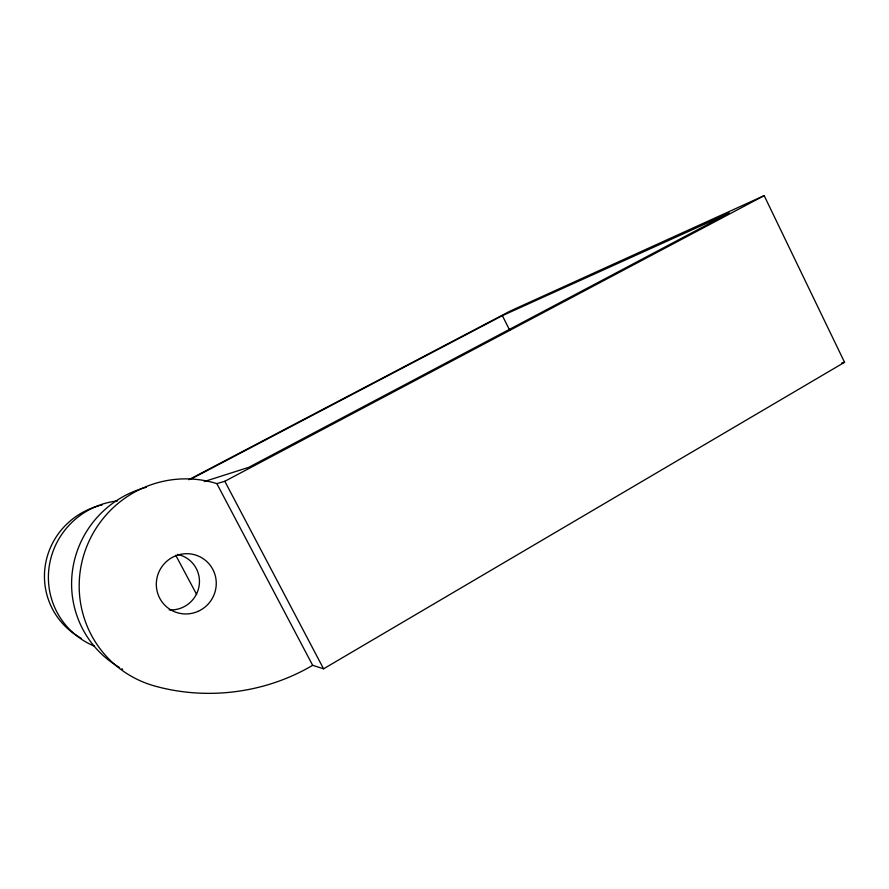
<?xml version="1.0" encoding="UTF-8"?>
<svg xmlns="http://www.w3.org/2000/svg" width="889" height="889" viewBox="0 0 889 889"><rect width="100%" height="100%" fill="white"/><g stroke="black" fill="none" stroke-linecap="round" stroke-linejoin="round"><path stroke-width="1.33" d="M312.65 665.305C265.844 692.998 207.815 700.632 155.408 686.197A106.058 104.357 -53.7 0 1 83.777 555.014A106.058 104.357 -53.7 0 1 216.849 483.627L312.65 665.305L323.574 668.817L844.55 362.29L764.173 195.647L510.375 310.961L188.724 479.727M216.849 483.627L224.806 481.282L764.173 195.647M190.346 479.404L502.374 315.651L729.38 212.96L248.753 467.347L204.237 481.549M841.839 362.89L844.55 362.29M175.755 555.269L196.647 594.497M224.806 481.282L323.574 668.817M502.374 315.651L509.83 330.486M122.604 669.195A98.857 97.312 -48 0 1 121.837 668.784M119.582 667.517A98.857 97.312 -48 0 1 117.359 666.194M116.626 665.739A98.857 97.312 -48 0 1 113.736 663.85M113.025 663.361A98.857 97.312 -48 0 1 72.876 568.027A98.857 97.312 -48 0 1 141.418 488.75M142.24 488.494A98.857 97.312 -48 0 1 144.707 487.772M145.54 487.55A98.857 97.312 -48 0 1 146.374 487.328M177.478 554.403A28.237 27.792 -48.3 0 1 199.147 585.618A28.237 27.792 -48.3 0 1 169.166 609.865M81.243 638.235A72.942 71.542 -29.7 0 1 80.688 637.935M79.588 637.302A72.942 71.542 -29.7 0 1 79.043 636.991M78.499 636.657A72.942 71.542 -29.7 0 1 76.354 635.313M75.821 634.957A72.942 71.542 -29.7 0 1 45.572 563.682A72.942 71.542 -29.7 0 1 99.001 505.797M100.846 505.319A72.942 71.542 -29.7 0 1 102.079 505.03M94.378 646.136A76.732 75.332 -31.8 0 1 49.34 565.515A76.732 75.332 -31.8 0 1 117.592 500.907M197.869 611.432A30.293 29.804 -54.2 0 0 204.437 559.57A30.293 29.804 -54.2 0 0 156.553 580.473A30.293 29.804 -54.2 0 0 197.869 611.432"/></g></svg>
